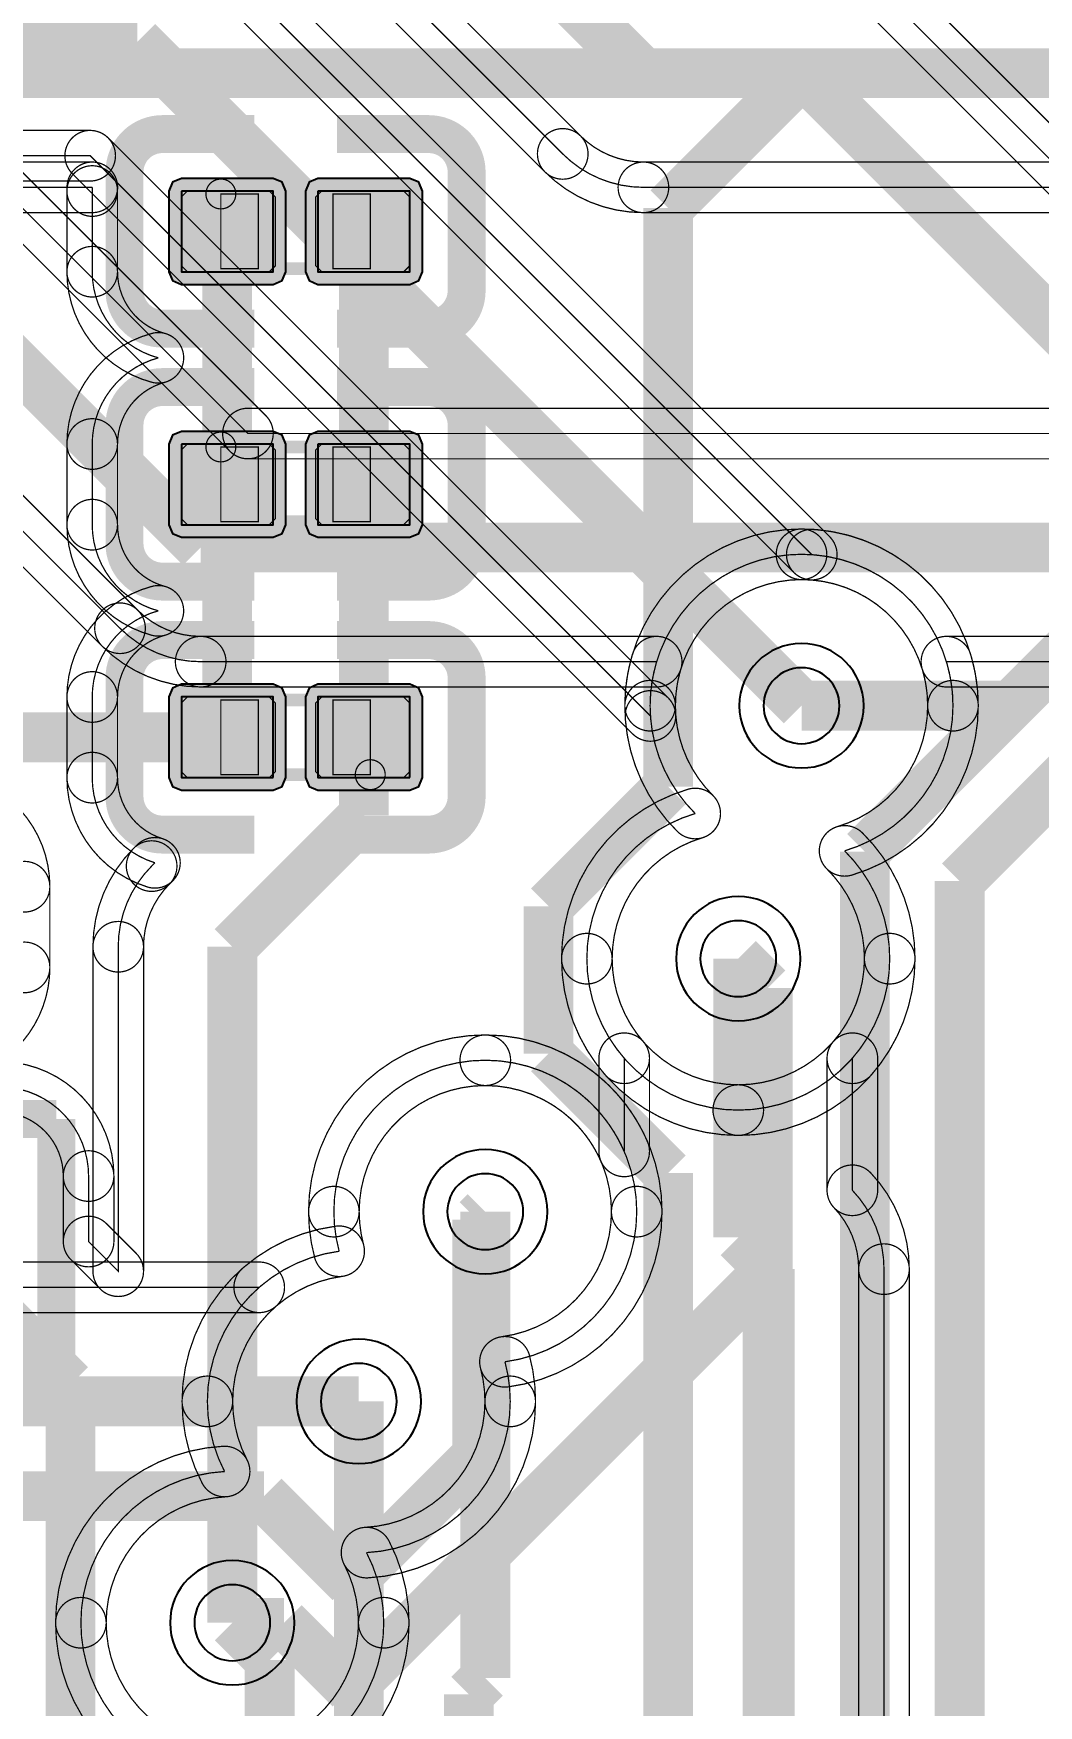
# Model space of a CAD drawing. Header units: millimetres. Extents: x -2.5 to 44.5, y -38.5 to 2.5.
# Drawn here: x 16.22 to 20.26, y -13.03 to -6.32 of the extents above; entities that cross this region are included whole.
import ezdxf

# ---------------------------------------------------------------- set-up
doc = ezdxf.new("R2010")
doc.units = ezdxf.units.MM
for name, color, linetype, true_color in [('Bottom Layer', 7, 'Continuous', 0x0000ff), ('Bottom Paste Mask Layer', 7, 'Continuous', 0x800000), ('Bottom Silkscreen Layer', 7, 'Continuous', 0x808000), ('Bottom Solder Mask Layer', 7, 'Continuous', 0xff00ff), ('Component Marking Layer', 7, 'Continuous', 0x66ffcc), ('Component Shape Layer', 7, 'Continuous', 0x00cccc), ('Hole Layer', 7, 'Continuous', 0x816200), ('Inner1', 7, 'Continuous', 0xbc8e00), ('Inner2', 7, 'Continuous', 0x70dbfa), ('Multi-Layer', 7, 'Continuous', 0xc0c0c0), ('Pin Soldering Layer', 7, 'Continuous', 0xcc9999), ('Top Layer', 7, 'Continuous', 0xff0000)]:
    doc.layers.add(name, color=color, linetype=linetype, true_color=true_color)

msp = doc.modelspace()

# ---------------------------------------------------------------- hatches: boundary and pattern name
at = {"layer": 'Bottom Layer'}
for points in [[(16.8135, -6.95), (16.8135, -7.274), (17.1819, -7.274), (17.1819, -6.95)], [(17.3621, -6.95), (17.3621, -7.274), (17.7306, -7.274), (17.7306, -6.95)], [(16.8135, -7.966), (16.8135, -8.29), (17.1819, -8.29), (17.1819, -7.966)], [(17.3621, -7.966), (17.3621, -8.29), (17.7306, -8.29), (17.7306, -7.966)], [(17.1819, -9.306), (17.1819, -8.982), (16.8135, -8.982), (16.8135, -9.306)], [(17.7306, -9.306), (17.7306, -8.982), (17.3621, -8.982), (17.3621, -9.306)]]:
    msp.add_hatch(color=256, dxfattribs=at).paths.add_polyline_path(points)
at = {"layer": 'Bottom Paste Mask Layer'}
for points in [[(17.191, -6.974), (17.191, -7.25), (17.167, -7.274), (16.8376, -7.274), (16.8136, -7.25), (16.8136, -6.974), (16.8376, -6.95), (17.167, -6.95)], [(17.353, -6.974), (17.353, -7.25), (17.377, -7.274), (17.7065, -7.274), (17.7305, -7.25), (17.7305, -6.974), (17.7065, -6.95), (17.377, -6.95)], [(17.191, -7.99), (17.191, -8.266), (17.167, -8.29), (16.8376, -8.29), (16.8136, -8.266), (16.8136, -7.99), (16.8376, -7.966), (17.167, -7.966)], [(17.353, -7.99), (17.353, -8.266), (17.377, -8.29), (17.7065, -8.29), (17.7305, -8.266), (17.7305, -7.99), (17.7065, -7.966), (17.377, -7.966)], [(17.191, -9.282), (17.191, -9.006), (17.167, -8.982), (16.8376, -8.982), (16.8136, -9.006), (16.8136, -9.282), (16.8376, -9.306), (17.167, -9.306)], [(17.353, -9.282), (17.353, -9.006), (17.377, -8.982), (17.7065, -8.982), (17.7305, -9.006), (17.7305, -9.282), (17.7065, -9.306), (17.377, -9.306)]]:
    msp.add_hatch(color=256, dxfattribs=at).paths.add_polyline_path(points)
at = {"layer": 'Bottom Solder Mask Layer'}
for points in [[(16.7627, -6.95), (16.7627, -7.274), (16.7776, -7.3099), (16.8135, -7.3248), (17.1819, -7.3248), (17.2178, -7.3099), (17.2327, -7.274), (17.2327, -6.95), (17.2178, -6.914), (17.1819, -6.8992), (16.8135, -6.8992), (16.7776, -6.914)], [(17.3113, -6.95), (17.3113, -7.274), (17.3262, -7.3099), (17.3621, -7.3248), (17.7306, -7.3248), (17.7665, -7.3099), (17.7814, -7.274), (17.7814, -6.95), (17.7665, -6.914), (17.7306, -6.8992), (17.3621, -6.8992), (17.3262, -6.914)], [(16.7627, -7.966), (16.7627, -8.29), (16.7776, -8.3259), (16.8135, -8.3408), (17.1819, -8.3408), (17.2178, -8.3259), (17.2327, -8.29), (17.2327, -7.966), (17.2178, -7.9301), (17.1819, -7.9152), (16.8135, -7.9152), (16.7776, -7.9301)], [(17.3113, -7.966), (17.3113, -8.29), (17.3262, -8.3259), (17.3621, -8.3408), (17.7306, -8.3408), (17.7665, -8.3259), (17.7814, -8.29), (17.7814, -7.966), (17.7665, -7.9301), (17.7306, -7.9152), (17.3621, -7.9152), (17.3262, -7.9301)], [(17.2327, -9.306), (17.2327, -8.982), (17.2178, -8.9461), (17.1819, -8.9312), (16.8135, -8.9312), (16.7776, -8.9461), (16.7627, -8.982), (16.7627, -9.306), (16.7776, -9.3419), (16.8135, -9.3568), (17.1819, -9.3568), (17.2178, -9.3419)], [(17.7814, -9.306), (17.7814, -8.982), (17.7665, -8.9461), (17.7306, -8.9312), (17.3621, -8.9312), (17.3262, -8.9461), (17.3113, -8.982), (17.3113, -9.306), (17.3262, -9.3419), (17.3621, -9.3568), (17.7306, -9.3568), (17.7665, -9.3419)]]:
    msp.add_hatch(color=256, dxfattribs=at).paths.add_polyline_path(points)
at = {"layer": 'Component Marking Layer'}
for points in [[(16.9121, -6.9618, 1), (17.032, -6.9618, 1)], [(16.9121, -7.9779, 1), (17.032, -7.9779, 1)], [(17.512, -9.2941, 1), (17.632, -9.2941, 1)]]:
    msp.add_hatch(color=256, dxfattribs=at).paths.add_polyline_path(points)
at = {"layer": 'Pin Soldering Layer'}
for points in [[(16.972, -6.9619), (16.972, -7.262), (17.122, -7.262), (17.122, -6.9619)], [(17.572, -6.9619), (17.572, -7.262), (17.422, -7.262), (17.422, -6.9619)], [(16.972, -7.978), (16.972, -8.278), (17.122, -8.278), (17.122, -7.978)], [(17.572, -7.978), (17.572, -8.278), (17.422, -8.278), (17.422, -7.978)], [(16.972, -9.294), (16.972, -8.994), (17.122, -8.994), (17.122, -9.294)], [(17.572, -9.294), (17.572, -8.994), (17.422, -8.994), (17.422, -9.294)]]:
    msp.add_hatch(color=256, dxfattribs=at).paths.add_polyline_path(points)

# ---------------------------------------------------------------- linework, layer by layer
at = {"layer": 'Bottom Layer', "const_width": 0.00508}
for points in [[(21.1213, -7.6418), (19.6326, -6.1531), (19.6326, -6.1531, 0.198912), (19.3086, -6.0189), (19.3086, -6.0189), (13.4249, -6.0189), (13.4249, -6.0189), (13.2392, -6.0189), (13.2392, -5.802), (13.2392, -5.802, 0.414214), (12.881, -5.4439), (12.881, -5.4439), (11.471, -5.4439), (11.471, -5.4439, 0.246808), (11.176, -5.5989, 0.246808), (10.881, -5.4439)], [(15.9033, -6.9352), (16.4557, -6.9352, 0.010333), (16.4554, -6.95), (16.4554, -7.274, 0.339732), (16.7211, -7.62, 0.339732), (16.4554, -7.966), (16.4554, -8.29, 0.339639), (16.721, -8.636, 0.339639), (16.4554, -8.982), (16.4554, -9.306, 0.328493), (16.7072, -9.648), (16.6941, -9.6612), (16.6941, -9.6612, 0.198912), (16.5599, -9.9851), (16.5599, -11.2882), (16.4408, -11.1691), (16.4408, -10.906, 0.400523), (16.0995, -10.5483)]]:
    msp.add_lwpolyline(points, format="xyb", dxfattribs=at)
for points in [[(19.5607, -6.2249, -1), (19.7044, -6.0812), (21.1932, -7.57, -1), (21.0495, -7.7137)], [(15.9033, -7.0368, -1), (15.9033, -6.8336), (16.4557, -6.8336, -1), (16.4557, -7.0368)], [(16.3538, -6.95, -0.010333), (16.3542, -6.931, -1), (16.5572, -6.9394, 0.010333), (16.557, -6.95, -1)], [(16.3538, -6.95, -1), (16.557, -6.95), (16.557, -7.274, -1), (16.3538, -7.274)], [(16.695, -7.7181, -0.339732), (16.3538, -7.274, -1), (16.557, -7.274, 0.339732), (16.7473, -7.5218, -1)], [(16.3538, -7.966, -0.339732), (16.695, -7.5218, -1), (16.7473, -7.7181, 0.339732), (16.557, -7.966, -1)], [(16.3538, -7.966, -1), (16.557, -7.966), (16.557, -8.29, -1), (16.3538, -8.29)], [(16.6948, -8.7342, -0.339639), (16.3538, -8.29, -1), (16.557, -8.29, 0.339639), (16.7473, -8.5379, -1)], [(16.3538, -8.982, -0.339639), (16.6948, -8.5379, -1), (16.7473, -8.7342, 0.339639), (16.557, -8.982, -1)], [(16.3538, -8.982, -1), (16.557, -8.982), (16.557, -9.306, -1), (16.3538, -9.306)], [(16.6771, -9.7451, -0.328493), (16.3538, -9.306, -1), (16.557, -9.306, 0.328493), (16.7374, -9.551, -1)], [(15.8256, -9.2843, -0.414214), (16.2853, -9.744, -1), (16.0821, -9.744, 0.414214), (15.8256, -9.4875, -1)], [(16.4583, -9.9851, -0.198912), (16.6222, -9.5893, -1), (16.7659, -9.733, 0.198912), (16.6615, -9.9851, -1)], [(16.7659, -9.733, -1), (16.6222, -9.5893), (16.6354, -9.5762, -1), (16.7791, -9.7199)], [(16.7659, -9.733, -1), (16.6222, -9.5893), (16.6222, -9.5893, -1), (16.7659, -9.733)], [(16.2853, -10.068, -1), (16.0821, -10.068), (16.0821, -9.744, -1), (16.2853, -9.744)], [(16.4583, -9.9851, -1), (16.6615, -9.9851), (16.6615, -11.2882, -1), (16.4583, -11.2882)], [(16.2853, -10.068, -0.176804), (16.1772, -10.3642, -1), (16.0218, -10.2333, 0.176804), (16.0821, -10.068, -1)], [(16.1043, -10.4468, -0.400523), (16.5424, -10.906, -1), (16.3392, -10.906, 0.400523), (16.0947, -10.6498, -1)], [(16.5424, -11.1691, -1), (16.3392, -11.1691), (16.3392, -10.906, -1), (16.5424, -10.906)], [(16.369, -11.2409, -1), (16.5127, -11.0972), (16.6317, -11.2163, -1), (16.4881, -11.36)]]:
    msp.add_lwpolyline(points, format="xyb", close=True, dxfattribs=at)
at = {"layer": 'Bottom Layer', "const_width": 0.2}
for points in [[(13.4249, -6.477), (19.3086, -6.477)], [(18.7681, -7.0175), (19.3086, -6.477)], [(19.3086, -6.477), (20.9716, -8.14)], [(18.7681, -9.3421), (18.7681, -7.0175)], [(16.9977, -7.112), (16.9977, -8.128)], [(17.5464, -7.112), (17.5464, -8.128)], [(16.9977, -9.144), (16.9977, -8.128)], [(17.5464, -8.128), (17.5464, -9.144)], [(20.5208, -8.6401), (20.1438, -9.017)], [(19.304, -9.017), (20.1438, -9.017)], [(20.1438, -9.017), (19.558, -9.6028)], [(16.9977, -9.144), (15.2502, -9.144)], [(17.5464, -9.4568), (17.5464, -9.144)], [(20.5208, -9.14), (19.939, -9.7217)], [(18.288, -9.8222), (18.7681, -9.3421)], [(17.018, -9.9851), (17.5464, -9.4568)], [(19.558, -9.6028), (19.558, -13.678)], [(19.939, -9.7217), (19.939, -13.659)], [(18.288, -10.414), (18.288, -9.8222)], [(17.018, -12.7), (17.018, -9.9851)], [(19.1682, -10.1512), (19.05, -10.033)], [(19.1682, -13.688), (19.1682, -10.1512)], [(18.7681, -10.8941), (18.288, -10.414)], [(18.7681, -13.688), (18.7681, -10.8941)], [(18.034, -11.049), (18.034, -12.922)], [(15.7998, -11.176), (16.3681, -11.7443)], [(16.3681, -11.7443), (16.3681, -13.688)], [(17.526, -11.811), (17.526, -13.646)], [(17.018, -12.7), (17.1682, -12.8502)], [(17.1682, -12.8502), (17.1682, -13.688)], [(18.034, -12.922), (17.968, -12.988)], [(17.968, -12.988), (17.968, -13.688)]]:
    msp.add_lwpolyline(points, dxfattribs=at)
at = {"layer": 'Bottom Layer'}
for points in [[(16.8135, -6.95), (16.8135, -7.274), (17.1819, -7.274), (17.1819, -6.95)], [(17.3621, -6.95), (17.3621, -7.274), (17.7306, -7.274), (17.7306, -6.95)], [(16.8135, -7.966), (16.8135, -8.29), (17.1819, -8.29), (17.1819, -7.966)], [(17.3621, -7.966), (17.3621, -8.29), (17.7306, -8.29), (17.7306, -7.966)], [(17.1819, -9.306), (17.1819, -8.982), (16.8135, -8.982), (16.8135, -9.306)], [(17.7306, -9.306), (17.7306, -8.982), (17.3621, -8.982), (17.3621, -9.306)]]:
    msp.add_lwpolyline(points, close=True, dxfattribs=at)
at = {"layer": 'Bottom Paste Mask Layer', "const_width": 0.00508}
for points in [[(17.191, -6.974), (17.191, -7.25), (17.167, -7.274), (16.8376, -7.274), (16.8136, -7.25), (16.8136, -6.974), (16.8376, -6.95), (17.167, -6.95)], [(17.191, -6.974), (17.191, -7.25), (17.167, -7.274), (16.8376, -7.274), (16.8136, -7.25), (16.8136, -6.974), (16.8376, -6.95), (17.167, -6.95)], [(17.353, -6.974), (17.353, -7.25), (17.377, -7.274), (17.7065, -7.274), (17.7305, -7.25), (17.7305, -6.974), (17.7065, -6.95), (17.377, -6.95)], [(17.353, -6.974), (17.353, -7.25), (17.377, -7.274), (17.7065, -7.274), (17.7305, -7.25), (17.7305, -6.974), (17.7065, -6.95), (17.377, -6.95)], [(17.191, -7.99), (17.191, -8.266), (17.167, -8.29), (16.8376, -8.29), (16.8136, -8.266), (16.8136, -7.99), (16.8376, -7.966), (17.167, -7.966)], [(17.191, -7.99), (17.191, -8.266), (17.167, -8.29), (16.8376, -8.29), (16.8136, -8.266), (16.8136, -7.99), (16.8376, -7.966), (17.167, -7.966)], [(17.353, -7.99), (17.353, -8.266), (17.377, -8.29), (17.7065, -8.29), (17.7305, -8.266), (17.7305, -7.99), (17.7065, -7.966), (17.377, -7.966)], [(17.353, -7.99), (17.353, -8.266), (17.377, -8.29), (17.7065, -8.29), (17.7305, -8.266), (17.7305, -7.99), (17.7065, -7.966), (17.377, -7.966)], [(17.191, -9.282), (17.191, -9.006), (17.167, -8.982), (16.8376, -8.982), (16.8136, -9.006), (16.8136, -9.282), (16.8376, -9.306), (17.167, -9.306)], [(17.191, -9.282), (17.191, -9.006), (17.167, -8.982), (16.8376, -8.982), (16.8136, -9.006), (16.8136, -9.282), (16.8376, -9.306), (17.167, -9.306)], [(17.353, -9.282), (17.353, -9.006), (17.377, -8.982), (17.7065, -8.982), (17.7305, -9.006), (17.7305, -9.282), (17.7065, -9.306), (17.377, -9.306)], [(17.353, -9.282), (17.353, -9.006), (17.377, -8.982), (17.7065, -8.982), (17.7305, -9.006), (17.7305, -9.282), (17.7065, -9.306), (17.377, -9.306)]]:
    msp.add_lwpolyline(points, close=True, dxfattribs=at)
at = {"layer": 'Bottom Silkscreen Layer', "const_width": 0.1524}
for points in [[(16.7374, -6.7214, 0.414214), (16.585, -6.8738)], [(16.7374, -6.7214, 0.414214), (16.585, -6.8738)], [(17.8067, -6.7214, -0.414214), (17.9591, -6.8738)], [(17.8067, -6.7214, -0.414214), (17.9591, -6.8738)], [(16.585, -7.3502, 0.414214), (16.7374, -7.5026)], [(16.585, -7.3502, 0.414214), (16.7374, -7.5026)], [(17.9591, -7.3502, -0.414214), (17.8067, -7.5026)], [(17.9591, -7.3502, -0.414214), (17.8067, -7.5026)], [(16.7374, -7.7374, 0.414214), (16.585, -7.8898)], [(16.7374, -7.7374, 0.414214), (16.585, -7.8898)], [(17.8067, -7.7374, -0.414214), (17.9591, -7.8898)], [(17.8067, -7.7374, -0.414214), (17.9591, -7.8898)], [(16.585, -8.3662, 0.414214), (16.7374, -8.5186)], [(16.585, -8.3662, 0.414214), (16.7374, -8.5186)], [(17.9591, -8.3662, -0.414214), (17.8067, -8.5186)], [(17.9591, -8.3662, -0.414214), (17.8067, -8.5186)], [(16.585, -8.9058, -0.414214), (16.7374, -8.7534)], [(16.585, -8.9058, -0.414214), (16.7374, -8.7534)], [(17.9591, -8.9058, 0.414214), (17.8067, -8.7534)], [(17.9591, -8.9058, 0.414214), (17.8067, -8.7534)], [(16.7374, -9.5346, -0.414214), (16.585, -9.3822)], [(16.7374, -9.5346, -0.414214), (16.585, -9.3822)], [(17.8067, -9.5346, 0.414214), (17.9591, -9.3822)], [(17.8067, -9.5346, 0.414214), (17.9591, -9.3822)]]:
    msp.add_lwpolyline(points, format="xyb", dxfattribs=at)
for points in [[(17.1058, -6.7214), (16.7374, -6.7214)], [(17.1058, -6.7214), (16.7374, -6.7214)], [(17.4382, -6.7214), (17.8067, -6.7214)], [(17.4382, -6.7214), (17.8067, -6.7214)], [(16.585, -6.8738), (16.585, -7.3502)], [(16.585, -6.8738), (16.585, -7.3502)], [(17.9591, -6.8738), (17.9591, -7.3502)], [(17.9591, -6.8738), (17.9591, -7.3502)], [(16.7374, -7.5026), (17.1058, -7.5026)], [(16.7374, -7.5026), (17.1058, -7.5026)], [(17.8067, -7.5026), (17.4382, -7.5026)], [(17.8067, -7.5026), (17.4382, -7.5026)], [(17.1058, -7.7374), (16.7374, -7.7374)], [(17.1058, -7.7374), (16.7374, -7.7374)], [(17.4382, -7.7374), (17.8067, -7.7374)], [(17.4382, -7.7374), (17.8067, -7.7374)], [(16.585, -7.8898), (16.585, -8.3662)], [(16.585, -7.8898), (16.585, -8.3662)], [(17.9591, -7.8898), (17.9591, -8.3662)], [(17.9591, -7.8898), (17.9591, -8.3662)], [(16.7374, -8.5186), (17.1058, -8.5186)], [(16.7374, -8.5186), (17.1058, -8.5186)], [(17.8067, -8.5186), (17.4382, -8.5186)], [(17.8067, -8.5186), (17.4382, -8.5186)], [(16.7374, -8.7534), (17.1058, -8.7534)], [(16.7374, -8.7534), (17.1058, -8.7534)], [(17.8067, -8.7534), (17.4382, -8.7534)], [(17.8067, -8.7534), (17.4382, -8.7534)], [(16.585, -9.3822), (16.585, -8.9058)], [(16.585, -9.3822), (16.585, -8.9058)], [(17.9591, -9.3822), (17.9591, -8.9058)], [(17.9591, -9.3822), (17.9591, -8.9058)], [(17.1058, -9.5346), (16.7374, -9.5346)], [(17.1058, -9.5346), (16.7374, -9.5346)], [(17.4382, -9.5346), (17.8067, -9.5346)], [(17.4382, -9.5346), (17.8067, -9.5346)], [(15.5932, -10.6774), (16.3113, -10.6774)], [(15.5932, -10.6774), (16.3113, -10.6774)], [(16.3113, -10.6774), (16.3113, -11.6746)], [(16.3113, -10.6774), (16.3113, -11.6746)], [(16.3113, -11.6746), (15.5932, -11.6746)], [(16.3113, -11.6746), (15.5932, -11.6746)]]:
    msp.add_lwpolyline(points, dxfattribs=at)
at = {"layer": 'Bottom Solder Mask Layer'}
for points in [[(16.7627, -6.95), (16.7627, -7.274), (16.7776, -7.3099), (16.8135, -7.3248), (17.1819, -7.3248), (17.2178, -7.3099), (17.2327, -7.274), (17.2327, -6.95), (17.2178, -6.914), (17.1819, -6.8992), (16.8135, -6.8992), (16.7776, -6.914)], [(17.3113, -6.95), (17.3113, -7.274), (17.3262, -7.3099), (17.3621, -7.3248), (17.7306, -7.3248), (17.7665, -7.3099), (17.7814, -7.274), (17.7814, -6.95), (17.7665, -6.914), (17.7306, -6.8992), (17.3621, -6.8992), (17.3262, -6.914)], [(16.7627, -7.966), (16.7627, -8.29), (16.7776, -8.3259), (16.8135, -8.3408), (17.1819, -8.3408), (17.2178, -8.3259), (17.2327, -8.29), (17.2327, -7.966), (17.2178, -7.9301), (17.1819, -7.9152), (16.8135, -7.9152), (16.7776, -7.9301)], [(17.3113, -7.966), (17.3113, -8.29), (17.3262, -8.3259), (17.3621, -8.3408), (17.7306, -8.3408), (17.7665, -8.3259), (17.7814, -8.29), (17.7814, -7.966), (17.7665, -7.9301), (17.7306, -7.9152), (17.3621, -7.9152), (17.3262, -7.9301)], [(17.2327, -9.306), (17.2327, -8.982), (17.2178, -8.9461), (17.1819, -8.9312), (16.8135, -8.9312), (16.7776, -8.9461), (16.7627, -8.982), (16.7627, -9.306), (16.7776, -9.3419), (16.8135, -9.3568), (17.1819, -9.3568), (17.2178, -9.3419)], [(17.7814, -9.306), (17.7814, -8.982), (17.7665, -8.9461), (17.7306, -8.9312), (17.3621, -8.9312), (17.3262, -8.9461), (17.3113, -8.982), (17.3113, -9.306), (17.3262, -9.3419), (17.3621, -9.3568), (17.7306, -9.3568), (17.7665, -9.3419)]]:
    msp.add_lwpolyline(points, close=True, dxfattribs=at)
at = {"layer": 'Component Marking Layer', "const_width": 0.00508}
for points in [[(16.9121, -6.9618, 1), (17.032, -6.9618, 1)], [(16.9121, -7.9779, 1), (17.032, -7.9779, 1)], [(17.512, -9.2941, 1), (17.632, -9.2941, 1)]]:
    msp.add_lwpolyline(points, format="xyb", close=True, dxfattribs=at)
at = {"layer": 'Component Shape Layer', "const_width": 0.0508}
for points in [[(16.972, -6.9619), (16.972, -7.262), (17.572, -7.262), (17.572, -6.9619)], [(16.972, -6.9619), (16.972, -7.262), (17.572, -7.262), (17.572, -6.9619)], [(16.972, -7.978), (16.972, -8.278), (17.572, -8.278), (17.572, -7.978)], [(16.972, -7.978), (16.972, -8.278), (17.572, -8.278), (17.572, -7.978)], [(17.572, -9.294), (17.572, -8.994), (16.972, -8.994), (16.972, -9.294)], [(17.572, -9.294), (17.572, -8.994), (16.972, -8.994), (16.972, -9.294)]]:
    msp.add_lwpolyline(points, close=True, dxfattribs=at)
at = {"layer": 'Hole Layer'}
for points in [[(19.1515, -9.017, 1), (19.4565, -9.017, 1)], [(18.8975, -10.033, 1), (19.2025, -10.033, 1)], [(17.8815, -11.049, 1), (18.1865, -11.049, 1)], [(17.3735, -11.811, 1), (17.6785, -11.811, 1)], [(16.8655, -12.7, 1), (17.1705, -12.7, 1)]]:
    msp.add_lwpolyline(points, format="xyb", close=True, dxfattribs=at)
at = {"layer": 'Inner1', "const_width": 0.00508}
for points in [[(18.5943, -9.017, -0.414214), (19.304, -8.3073, -1), (19.304, -8.5105, 0.414214), (18.7975, -9.017, -1)], [(19.304, -8.3073, -0.414214), (20.0138, -9.017, -1), (19.8106, -9.017, 0.414214), (19.304, -8.5105, -1)], [(19.05, -10.6412, 0.414214), (19.6582, -10.033, 0.200718), (19.4771, -9.6, 0.332026), (19.9122, -9.017, 0.414214), (19.304, -8.4089, 0.414214), (18.6959, -9.017, 0.200718), (18.877, -9.45, 0.332026), (18.4419, -10.033, 0.414214)], [(18.8057, -9.5224, -0.200718), (18.5943, -9.017, -1), (18.7975, -9.017, 0.200718), (18.9484, -9.3777, -1)], [(20.0138, -9.017, -0.332026), (19.506, -9.6974, -1), (19.4482, -9.5026, 0.332026), (19.8106, -9.017, -1)], [(18.3403, -10.033, -0.332026), (18.8481, -9.3526, -1), (18.9059, -9.5474, 0.332026), (18.5435, -10.033, -1)], [(19.5484, -9.5277, -0.200718), (19.7598, -10.033, -1), (19.5566, -10.033, 0.200718), (19.4057, -9.6724, -1)], [(19.05, -10.7428, -0.414214), (18.3403, -10.033, -1), (18.5435, -10.033, 0.414214), (19.05, -10.5396, -1)], [(19.7598, -10.033, -0.414214), (19.05, -10.7428, -1), (19.05, -10.5396, 0.414214), (19.5566, -10.033, -1)], [(17.3243, -11.049, -0.414214), (18.034, -10.3393, -1), (18.034, -10.5425, 0.414214), (17.5275, -11.049, -1)], [(18.034, -10.3393, -0.414214), (18.7438, -11.049, -1), (18.5406, -11.049, 0.414214), (18.034, -10.5425, -1)], [(17.018, -13.3082, 0.414214), (17.6262, -12.7, 0.120969), (17.557, -12.4184, 0.399359), (18.1342, -11.811, 0.066231), (18.113, -11.652, 0.376563), (18.6422, -11.049, 0.414214), (18.034, -10.4409, 0.414214), (17.4259, -11.049, 0.066231), (17.4471, -11.208, 0.376563), (16.9179, -11.811, 0.120969), (16.987, -12.0927, 0.399359), (16.4099, -12.7, 0.414214)], [(17.349, -11.2346, -0.066231), (17.3243, -11.049, -1), (17.5275, -11.049, 0.066231), (17.5451, -11.1815, -1)], [(18.7438, -11.049, -0.376563), (18.1262, -11.7528, -1), (18.0998, -11.5513, 0.376563), (18.5406, -11.049, -1)], [(16.8163, -11.811, -0.376563), (17.4339, -11.1073, -1), (17.4602, -11.3088, 0.376563), (17.0195, -11.811, -1)], [(18.2111, -11.6254, -0.066231), (18.2358, -11.811, -1), (18.0326, -11.811, 0.066231), (18.015, -11.6786, -1)], [(16.897, -12.1397, -0.120969), (16.8163, -11.811, -1), (17.0195, -11.811, 0.120969), (17.0771, -12.0456, -1)], [(18.2358, -11.811, -0.399359), (17.5622, -12.5198, -1), (17.5518, -12.3169, 0.399359), (18.0326, -11.811, -1)], [(16.3083, -12.7, -0.399359), (16.9819, -11.9912, -1), (16.9922, -12.1941, 0.399359), (16.5115, -12.7, -1)], [(17.6471, -12.3713, -0.120969), (17.7278, -12.7, -1), (17.5246, -12.7, 0.120969), (17.467, -12.4654, -1)], [(17.018, -13.4098, -0.414214), (16.3083, -12.7, -1), (16.5115, -12.7, 0.414214), (17.018, -13.2066, -1)], [(17.7278, -12.7, -0.414214), (17.018, -13.4098, -1), (17.018, -13.2066, 0.414214), (17.5246, -12.7, -1)]]:
    msp.add_lwpolyline(points, format="xyb", close=True, dxfattribs=at)
at = {"layer": 'Inner2', "const_width": 0.00508}
for points in [[(19.6352, -20.955), (19.6352, -11.2798), (19.6352, -11.2798, 0.19309), (19.5082, -10.9632), (19.5082, -10.4329, 0.181366), (19.6582, -10.033, 0.200718), (19.4771, -9.6, 0.332026), (19.9122, -9.017, 0.39451), (19.3452, -8.4103), (16.961, -6.0261), (16.961, -6.0261, 0.198912), (16.637, -5.8919), (16.637, -5.8919), (4.4639, -5.8919, 0.181366)], [(4.4639, -6.8082), (16.4473, -6.8082), (18.6973, -9.0582, 0.18316), (18.877, -9.45, 0.332026), (18.4419, -10.033, 0.181366), (18.5919, -10.4329), (18.5919, -10.8069, 0.298769), (18.034, -10.4409, 0.414214), (17.4259, -11.049, 0.066231), (17.4471, -11.208, 0.147917), (17.1261, -11.3529), (12.9271, -11.3529), (12.9271, -11.3529, 0.198912), (12.6031, -11.4871), (12.6031, -11.4871), (11.7411, -12.3491), (11.7411, -12.3491, 0.198912), (11.6069, -12.6731), (11.6069, -12.6731), (11.6069, -13.8962, 0.073905)]]:
    msp.add_lwpolyline(points, format="xyb", dxfattribs=at)
for points in [[(16.8891, -6.0979, -1), (17.0328, -5.9542), (19.417, -8.3384, -1), (19.2734, -8.4821)], [(4.4639, -6.9098, -1), (4.4639, -6.7066), (16.4473, -6.7066, -1), (16.4473, -6.9098)], [(16.3754, -6.88, -1), (16.5191, -6.7363), (18.7691, -8.9863, -1), (18.6255, -9.13)], [(19.3521, -8.3089, -0.39451), (20.0138, -9.017, -1), (19.8106, -9.017, 0.39451), (19.3383, -8.5116, -1)], [(20.0138, -9.017, -0.332026), (19.506, -9.6974, -1), (19.4482, -9.5026, 0.332026), (19.8106, -9.017, -1)], [(18.8057, -9.5224, -0.18316), (18.5959, -9.0651, -1), (18.7987, -9.0513, 0.18316), (18.9484, -9.3777, -1)], [(18.3403, -10.033, -0.332026), (18.8481, -9.3526, -1), (18.9059, -9.5474, 0.332026), (18.5435, -10.033, -1)], [(19.5484, -9.5277, -0.200718), (19.7598, -10.033, -1), (19.5566, -10.033, 0.200718), (19.4057, -9.6724, -1)], [(18.5154, -10.4998, -0.181366), (18.3403, -10.033, -1), (18.5435, -10.033, 0.181366), (18.6684, -10.3661, -1)], [(19.7598, -10.033, -0.181366), (19.5847, -10.4998, -1), (19.4316, -10.3661, 0.181366), (19.5566, -10.033, -1)], [(17.3243, -11.049, -0.414214), (18.034, -10.3393, -1), (18.034, -10.5425, 0.414214), (17.5275, -11.049, -1)], [(18.034, -10.3393, -0.298769), (18.6851, -10.7664, -1), (18.4987, -10.8473, 0.298769), (18.034, -10.5425, -1)], [(18.4903, -10.4329, -1), (18.6935, -10.4329), (18.6935, -10.8069, -1), (18.4903, -10.8069)], [(19.6098, -10.9632, -1), (19.4066, -10.9632), (19.4066, -10.4329, -1), (19.6098, -10.4329)], [(19.5816, -10.893, -0.19309), (19.7368, -11.2798, -1), (19.5336, -11.2798, 0.19309), (19.4347, -11.0334, -1)], [(17.349, -11.2346, -0.066231), (17.3243, -11.049, -1), (17.5275, -11.049, 0.066231), (17.5451, -11.1815, -1)], [(17.0593, -11.2763, -0.147917), (17.4339, -11.1073, -1), (17.4602, -11.3088, 0.147917), (17.1929, -11.4294, -1)], [(19.7368, -20.955, -1), (19.5336, -20.955), (19.5336, -11.2798, -1), (19.7368, -11.2798)], [(19.7368, -11.2798, -1), (19.5336, -11.2798), (19.5336, -11.2798, -1), (19.7368, -11.2798)], [(12.9271, -11.4545, -1), (12.9271, -11.2513), (17.1261, -11.2513, -1), (17.1261, -11.4545)]]:
    msp.add_lwpolyline(points, format="xyb", close=True, dxfattribs=at)
at = {"layer": 'Inner2', "const_width": 0.2}
for points in [[(16.637, -6.35), (4.064, -6.35)], [(19.304, -9.017), (16.637, -6.35)], [(19.05, -10.033), (19.05, -11.1528)], [(18.0017, -11.0813), (18.034, -11.049)], [(18.0017, -12.028), (18.0017, -11.0813)], [(19.05, -11.1528), (19.177, -11.2798)], [(19.177, -11.2798), (17.4914, -12.9655)], [(19.177, -11.2798), (19.177, -20.955)], [(12.9271, -11.811), (17.526, -11.811)], [(17.4914, -12.5384), (18.0017, -12.028)], [(13.208, -12.192), (17.145, -12.192)], [(17.145, -12.192), (17.4914, -12.5384)], [(17.018, -12.7), (17.2259, -12.7)], [(17.2259, -12.7), (17.4914, -12.9655)]]:
    msp.add_lwpolyline(points, dxfattribs=at)
at = {"layer": 'Multi-Layer'}
for points in [[(19.054, -9.017, 1), (19.554, -9.017, 1)], [(18.8, -10.033, 1), (19.3, -10.033, 1)], [(17.784, -11.049, 1), (18.284, -11.049, 1)], [(17.276, -11.811, 1), (17.776, -11.811, 1)], [(16.768, -12.7, 1), (17.268, -12.7, 1)]]:
    msp.add_lwpolyline(points, format="xyb", close=True, dxfattribs=at)
at = {"layer": 'Pin Soldering Layer', "const_width": 0.00508}
for points in [[(16.972, -6.9619), (16.972, -7.262), (17.122, -7.262), (17.122, -6.9619)], [(16.972, -6.9619), (16.972, -7.262), (17.122, -7.262), (17.122, -6.9619)], [(17.572, -6.9619), (17.572, -7.262), (17.422, -7.262), (17.422, -6.9619)], [(17.572, -6.9619), (17.572, -7.262), (17.422, -7.262), (17.422, -6.9619)], [(16.972, -7.978), (16.972, -8.278), (17.122, -8.278), (17.122, -7.978)], [(16.972, -7.978), (16.972, -8.278), (17.122, -8.278), (17.122, -7.978)], [(17.572, -7.978), (17.572, -8.278), (17.422, -8.278), (17.422, -7.978)], [(17.572, -7.978), (17.572, -8.278), (17.422, -8.278), (17.422, -7.978)], [(16.972, -9.294), (16.972, -8.994), (17.122, -8.994), (17.122, -9.294)], [(16.972, -9.294), (16.972, -8.994), (17.122, -8.994), (17.122, -9.294)], [(17.572, -9.294), (17.572, -8.994), (17.422, -8.994), (17.422, -9.294)], [(17.572, -9.294), (17.572, -8.994), (17.422, -8.994), (17.422, -9.294)]]:
    msp.add_lwpolyline(points, close=True, dxfattribs=at)
at = {"layer": 'Top Layer', "const_width": 0.2}
for points in [[(18.669, -6.477), (17.3832, -5.1911)], [(27.3051, -6.477), (18.669, -6.477)], [(16.891, -8.382), (15.367, -6.858)], [(27.3051, -8.382), (16.891, -8.382)]]:
    msp.add_lwpolyline(points, dxfattribs=at)
at = {"layer": 'Top Layer', "const_width": 0.00508}
for points in [[(17.4639, -6.0635, -1), (17.6076, -5.9198), (18.4169, -6.7291, -1), (18.2732, -6.8728)], [(17.0808, -7.9239), (15.8252, -6.6682), (15.8252, -5.9622, 0.046035), (15.8829, -5.9306, 0.149219), (16.0829, -5.9917), (16.6829, -5.9917, 0.149326), (16.883, -5.9305, 0.149326), (17.0832, -5.9917), (17.5358, -5.9917), (18.3451, -6.801), (18.3451, -6.801, 0.198912), (18.669, -6.9352), (18.669, -6.9352), (27.1153, -6.9352), (27.4087, -7.2285, 0.022396), (27.3051, -7.2239, 0.299529), (26.2414, -7.9239)], [(15.7533, -6.7401, -1), (15.897, -6.5964), (17.1526, -7.852, -1), (17.009, -7.9957)], [(18.2732, -6.8728, -1), (18.4169, -6.7291), (18.4169, -6.7291, -1), (18.2732, -6.8728)], [(18.669, -7.0368, -0.198912), (18.2732, -6.8728, -1), (18.4169, -6.7291, 0.198912), (18.669, -6.8336, -1)], [(18.669, -7.0368, -1), (18.669, -6.8336), (18.669, -6.8336, -1), (18.669, -7.0368)], [(18.669, -7.0368, -1), (18.669, -6.8336), (27.1153, -6.8336, -1), (27.1153, -7.0368)], [(14.9712, -7.2538, -1), (15.1149, -7.1101), (16.6389, -8.6341, -1), (16.4952, -8.7778)], [(17.0808, -8.0255, -1), (17.0808, -7.8223), (26.2414, -7.8223, -1), (26.2414, -8.0255)], [(16.891, -8.9418, -0.198912), (16.4952, -8.7778, -1), (16.6389, -8.6341, 0.198912), (16.891, -8.7386, -1)], [(16.891, -8.9418, -1), (16.891, -8.7386), (16.891, -8.7386, -1), (16.891, -8.9418)], [(16.891, -8.9418, -1), (16.891, -8.7386), (18.7222, -8.7386, -1), (18.7222, -8.9418)], [(18.5943, -9.017, -0.073905), (18.625, -8.8106, -1), (18.8194, -8.8697, 0.073905), (18.7975, -9.017, -1)], [(19.9831, -8.8106, -0.073905), (20.0138, -9.017, -1), (19.8106, -9.017, 0.073905), (19.7887, -8.8697, -1)], [(19.8859, -8.9418, -1), (19.8859, -8.7386), (26.2414, -8.7386, -1), (26.2414, -8.9418)], [(18.8057, -9.5224, -0.200718), (18.5943, -9.017, -1), (18.7975, -9.017, 0.200718), (18.9484, -9.3777, -1)], [(20.0138, -9.017, -0.332026), (19.506, -9.6974, -1), (19.4482, -9.5026, 0.332026), (19.8106, -9.017, -1)], [(18.3403, -10.033, -0.332026), (18.8481, -9.3526, -1), (18.9059, -9.5474, 0.332026), (18.5435, -10.033, -1)], [(19.5484, -9.5277, -0.200718), (19.7598, -10.033, -1), (19.5566, -10.033, 0.200718), (19.4057, -9.6724, -1)], [(19.05, -10.7428, -0.414214), (18.3403, -10.033, -1), (18.5435, -10.033, 0.414214), (19.05, -10.5396, -1)], [(19.7598, -10.033, -0.414214), (19.05, -10.7428, -1), (19.05, -10.5396, 0.414214), (19.5566, -10.033, -1)], [(17.3243, -11.049, -0.414214), (18.034, -10.3393, -1), (18.034, -10.5425, 0.414214), (17.5275, -11.049, -1)], [(18.034, -10.3393, -0.414214), (18.7438, -11.049, -1), (18.5406, -11.049, 0.414214), (18.034, -10.5425, -1)], [(16.4099, -12.7, 0.414214), (17.018, -13.3082, 0.414214), (17.6262, -12.7, 0.120969), (17.557, -12.4184, 0.399359), (18.1342, -11.811, 0.066231), (18.113, -11.652, 0.376563), (18.6422, -11.049, 0.414214), (18.034, -10.4409, 0.414214), (17.4259, -11.049, 0.066231), (17.4471, -11.208, 0.376563), (16.9179, -11.811, 0.120969), (16.987, -12.0927, 0.399359)], [(17.349, -11.2346, -0.066231), (17.3243, -11.049, -1), (17.5275, -11.049, 0.066231), (17.5451, -11.1815, -1)], [(18.7438, -11.049, -0.376563), (18.1262, -11.7528, -1), (18.0998, -11.5513, 0.376563), (18.5406, -11.049, -1)], [(16.8163, -11.811, -0.376563), (17.4339, -11.1073, -1), (17.4602, -11.3088, 0.376563), (17.0195, -11.811, -1)], [(18.2111, -11.6254, -0.066231), (18.2358, -11.811, -1), (18.0326, -11.811, 0.066231), (18.015, -11.6786, -1)], [(16.897, -12.1397, -0.120969), (16.8163, -11.811, -1), (17.0195, -11.811, 0.120969), (17.0771, -12.0456, -1)], [(18.2358, -11.811, -0.399359), (17.5622, -12.5198, -1), (17.5518, -12.3169, 0.399359), (18.0326, -11.811, -1)], [(16.3083, -12.7, -0.399359), (16.9819, -11.9912, -1), (16.9922, -12.1941, 0.399359), (16.5115, -12.7, -1)], [(17.6471, -12.3713, -0.120969), (17.7278, -12.7, -1), (17.5246, -12.7, 0.120969), (17.467, -12.4654, -1)], [(17.018, -13.4098, -0.414214), (16.3083, -12.7, -1), (16.5115, -12.7, 0.414214), (17.018, -13.2066, -1)], [(17.7278, -12.7, -0.414214), (17.018, -13.4098, -1), (17.018, -13.2066, 0.414214), (17.5246, -12.7, -1)]]:
    msp.add_lwpolyline(points, format="xyb", close=True, dxfattribs=at)
msp.add_lwpolyline([(14.9089, -5.9466), (14.9089, -6.858), (14.9089, -6.858, 0.198912), (15.0431, -7.182), (15.0431, -7.182), (16.5671, -8.706, 0.198912), (16.891, -8.8402), (16.891, -8.8402), (18.7222, -8.8402, 0.073905), (18.6959, -9.017, 0.200718), (18.877, -9.45, 0.332026), (18.4419, -10.033, 0.414214), (19.05, -10.6412, 0.414214), (19.6582, -10.033, 0.200718), (19.4771, -9.6, 0.332026), (19.9122, -9.017, 0.073905), (19.8859, -8.8402), (26.2414, -8.8402, 0.299529)], format="xyb", dxfattribs=at)

doc.saveas('drawing.dxf')
